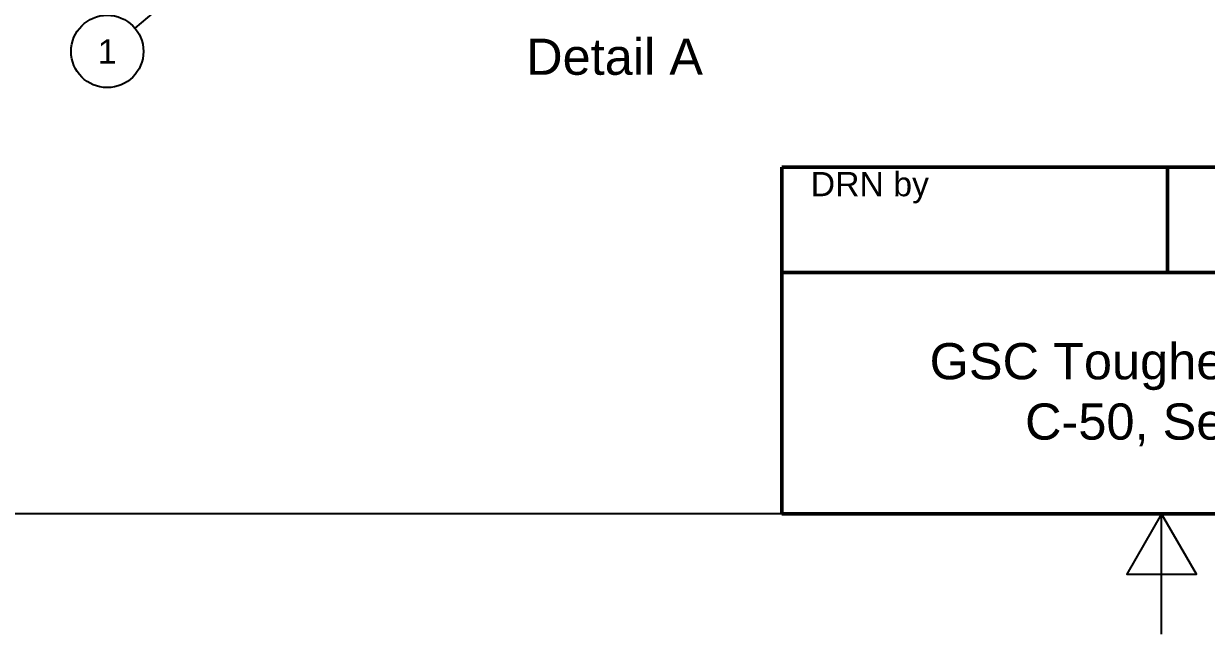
# Paper-space layout 'Drive Roller Sub Assy' of a CAD drawing. Header units: millimetres. Extents: x 0 to 297, y 0 to 210.
# Drawn here: x 54.1 to 152.2, y 0 to 50.6 of the extents above; entities that cross this region are included whole.
import ezdxf

# ---------------------------------------------------------------- set-up
doc = ezdxf.new("R2010")
doc.units = ezdxf.units.MM
for name, color, linetype, lineweight in [('2dTransBorder', 7, 'Continuous', 35), ('2dTransTitleBlock', 7, 'Continuous', 35), ('Leader Lines', 5, 'Continuous', 25)]:
    doc.layers.add(name, color=color, linetype=linetype, lineweight=lineweight)
doc.layers.add('Title', color=7, linetype='Continuous')
doc.styles.add('Current-ISO', font='ARIAL.TTF')
doc.styles.get("Standard").update_dxf_attribs({"font": 'ARIAL.TTF'})
doc.styles.add('Text Style29', font='ARIAL.TTF')
doc.styles.add('Text Style31', font='ARIAL.TTF')

# ---------------------------------------------------------------- blocks, each defined once
blk = doc.blocks.new('2dTransSymbol20')
at = {"layer": 'Leader Lines', "color": 179, "linetype": 'Continuous', "lineweight": 25, "true_color": 0x262659}
for q in [(83.045, 66.881), (63.32, 50.259)]:
    blk.add_line((82.089, 66.075), q, dxfattribs=at)
for centre, radius in [((84.001, 67.686), 1.25), ((61.026, 48.326), 3)]:
    blk.add_circle(centre, radius, dxfattribs=at)
at = {"layer": 'Leader Lines', "linetype": 'Continuous', "lineweight": 25, "insert": (60.25, 47.322), "char_height": 2, "attachment_point": 7, "style": 'Text Style29'}
blk.add_mtext('1', dxfattribs=at)
blk = doc.blocks.new('Default Border')
at = {"layer": '2dTransBorder', "color": 179, "linetype": 'Continuous', "lineweight": 25, "true_color": 0x262659}
for points in [[(10, 10), (10, 200), (287, 200), (287, 10), (10, 10)], [(148.5, 0), (148.5, 10), (145.613, 5), (151.387, 5), (148.5, 10)]]:
    blk.add_lwpolyline(points, dxfattribs=at)
blk = doc.blocks.new('Title')
at = {"layer": '2dTransTitleBlock', "lineweight": 50}
for p, q in [((277, 28.726), (107, 28.726)), ((107, 28.726), (107, 0)), ((139, 20), (139, 28.726)), ((107, 20), (277, 20)), ((107, 0), (277, 0))]:
    blk.add_line(p, q, dxfattribs=at)
at = {"layer": '2dTransBorder'}
blk.add_blockref('Default Border', (-10, -10), dxfattribs=at)
at = {"layer": '2dTransTitleBlock', "color": 179, "lineweight": 5, "insert": (109.39, 28.329), "char_height": 2.0066, "width": 25.06618, "attachment_point": 1, "line_spacing_factor": 0.856083, "style": 'Current-ISO'}
blk.add_mtext('DRN by', dxfattribs=at)
at = {"layer": '2dTransTitleBlock', "insert": (148.603, 9.862), "char_height": 3, "width": 74.77887, "attachment_point": 5}
blk.add_mtext('GSC Toughened Glass Pvt Ltd.\\PC-50, Sector-57, Noida', dxfattribs=at)

psp = doc.layouts.new('Drive Roller Sub Assy')

# ---------------------------------------------------------------- block references
at = {"layer": 'Leader Lines'}
psp.add_blockref('2dTransSymbol20', (0, 0), dxfattribs=at)
at = {"layer": 'Title'}
psp.add_blockref('Title', (10, 10), dxfattribs=at)

# ---------------------------------------------------------------- texts
at = {"linetype": 'Continuous', "lineweight": 50, "insert": (95.78, 46.345), "char_height": 3, "attachment_point": 7, "style": 'Text Style31'}
psp.add_mtext('Detail A ', dxfattribs=at)

doc.saveas('drawing.dxf')
